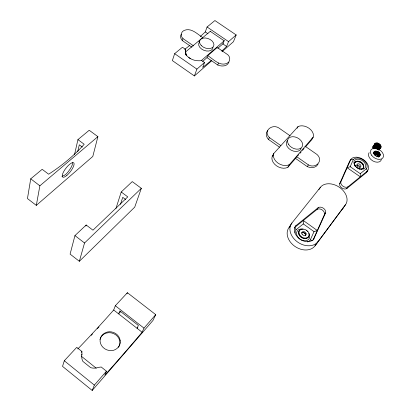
<?xml version="1.0" encoding="UTF-8"?>
<svg xmlns="http://www.w3.org/2000/svg" width="411" height="411" viewBox="0 0 411 411"><rect width="100%" height="100%" fill="white"/><g stroke="black" fill="none" stroke-linecap="round" stroke-linejoin="round"><path stroke-width="0.62" d="M295.011 233.011A8.754 6.586 33.3 0 1 295.288 231.244L296.084 229.759L303.277 223.913L303.318 220.507L317.307 230.525L314.025 231.619L310.269 239.978L309.021 241.144A8.754 6.586 33.3 0 1 307.341 241.904M185.202 49.145L185.854 54.396L185.202 49.145L182.458 47.25L174.66 53.666L172.358 60.592L194.382 75.948L211.742 60.73M376.543 151.289L375.474 151.263L373.656 153.873L374.724 153.899L376.759 151.161L378.423 151.911L379.707 153.175L380.262 154.608L380.211 155.271L378.711 157.038M378.079 143.269L377.714 147.903L376.985 148.946M373.157 147.919L372.9 146.758L374.704 144.138L374.96 145.304L373.013 148.109L373.45 148.587L375.258 145.972L374.96 145.304M363.771 167.113L363.072 168.351C366.258 164.004 357.822 158.415 354.811 162.648L355.792 161.61M363.468 167.549C363.982 163.645 358.947 160.408 355.494 162.047M309.17 234.727C308.599 241.283 298.401 238.452 298.581 232.857C299.254 226.271 309.257 229.23 309.17 234.727L308.877 235.154M308.507 236.813C305.003 240.492 297.847 236.094 299.033 231.316L298.751 231.742M77.936 139.627L84.204 144.266A234.429 156.581 3.6 0 1 48.647 174.213L42.179 169.317L30.727 178.826L27.46 198.57L36.307 205.377L92.804 156.442L97.9 136.652L89.213 130.266L77.936 139.627L74.535 154.562M36.307 205.377L39.877 185.803L97.9 136.652M77.73 151.582L79.302 144.816L82.339 147.071M121.224 191.994L127.775 196.879L92.958 230.186L86.187 225.007L74.946 235.601L70.096 254.111L79.354 261.293L134.726 207.123L141.333 188.325L132.25 181.6L121.224 191.994L115.959 208.444M374.005 145.268L375.443 143.177L376.08 142.925L377.668 142.971L380.026 144.297L381.141 146.373L380.827 147.575L379.723 148.248L378.341 148.073L377.396 149.244M380.093 153.894L378.11 156.683L377.873 155.774L379.707 153.175M373.635 153.442L375.151 151.114L375.474 151.263M373.388 148.818L375.258 145.972M85.884 226.101L86.187 225.007M79.354 261.293L84.532 242.983L141.333 188.325M155.733 314.646L143.989 328.127L142.093 332.232A373.332 68.262 -53.6 0 1 104.826 375.109L106.464 371.21L101.224 367.002L98.399 367.383A11.965 11.061 17.3 0 1 90.713 367.691L82.847 361.361A11.965 11.061 17.3 0 1 81.953 354.169L81.897 351.497L76.734 347.352L64.291 360.771L62.534 366.381L92.192 390.45L152.979 320.446L155.733 314.646L127.4 292.709L115.321 305.738L113.688 309.997A368.266 91.34 -53.5 0 1 77.807 348.934M120.464 204.329L122.74 197.331L125.674 199.52M191.906 47.188L182.32 40.581L182.982 38.603C180.383 36.332 180.712 31.709 184.138 30.44C191.228 27.383 197.321 34.098 202.695 37.55M81.568 352.448L81.897 351.497M81.625 355.114L81.953 354.169M200.306 36.476A250.165 77.895 -61.1 0 0 205.289 31.914L207.072 26.998L214.912 20.55L236.181 34.956L233.443 41.711L222.351 51.432M194.382 75.948L196.905 69.125L204.524 62.498L201.75 60.581C196.145 61.362 190.776 59.955 186.728 55.685L185.438 52.526M204.524 62.498L202.68 67.378A252.056 69.726 -60.2 0 0 211.29 60.443M202.685 61.367L207.021 57.612L207.755 55.665L217.214 47.491L227.874 54.791C230.473 57.042 230.556 61.737 227.139 63.248C219.731 66.68 213.417 59.102 207.755 55.665M126.968 293.803L127.4 292.709M228.937 62.076C227.453 66.582 221.437 66.705 217.768 65.02L218.534 63.089M221.714 51.134A252.056 69.726 -60.2 0 0 226.605 46.453L228.537 41.609L236.181 34.956M92.192 390.45L94.36 385.112L106.464 371.21M350.187 166.696L353.275 159.668L354.344 158.733A7.994 5.451 32 0 1 363.134 159.915A7.994 5.451 32 0 1 367.028 167.472L366.412 168.731L360.277 173.683L360.283 176.822L347.141 167.714L350.187 166.696L360.277 173.683M339.692 183.614L349.699 161.071L350.866 159.324A10.183 6.951 32 0 1 363.452 159.617A10.183 6.951 32 0 1 367.609 170.878L366.391 172.605L346.761 188.557A4.464 3.134 32.4 0 1 341.798 187.94A4.464 3.134 32.4 0 1 339.692 183.614L340.863 181.883L350.866 159.324L353.275 159.668M313.1 239.967L324.407 214.593L325.584 212.872A4.68 3.411 32.8 0 0 323.447 208.264A4.68 3.411 32.8 0 0 318.227 207.647L295.828 225.737L294.708 227.463L296.084 229.759M313.439 239.68L325.584 212.872M378.896 156.868L379.939 155.337M378.855 143.619L376.209 148.597M181.287 34.175C179.869 36.209 180.706 38.927 182.32 40.581M372.9 146.758L375.443 143.177M374.971 143.588L374.704 144.138M355.104 162.211L354.405 163.45L354.698 163.013C354.272 164.95 355.638 166.732 357.128 167.801M308.219 237.234L308.718 236.274M279.506 147.169L268.481 139.447L269.436 137.613C262.793 131.135 271.866 123.768 278.581 127.775L290.027 135.733M296.629 157.156L287.885 167.256A9.931 7.121 28.3 0 1 276.49 165.808A9.931 7.121 28.3 0 1 272.267 156.252L273.736 153.529L298.016 126.634A9.638 6.638 28.4 0 1 308.892 128.17A9.638 6.638 28.4 0 1 313.208 137.135L311.625 139.838L305.378 147.051M297.107 128.273L298.016 126.634M287.885 167.256L289.431 164.564L313.208 137.135M295.252 158.204L307.33 166.661L308.404 164.883C315.561 169.075 323.904 160.829 317.087 154.546L305.116 146.229M318.068 164.066C316.208 168.042 310.88 168.305 307.33 166.661M289.18 227.288L291.928 222.978L320.488 187.195A15.294 10.922 32.5 0 1 339.599 187.426A15.294 10.922 32.5 0 1 345.481 204.781L314.965 245.886A15.906 11.991 33.3 0 1 294.646 246.21A15.906 11.991 33.3 0 1 289.18 227.288L290.366 225.803M318.915 189.625L320.488 187.195M299.542 230.355L299.259 230.787L300.359 229.621M298.581 232.857L298.864 232.431M301.135 229.585L301.417 229.153M298.761 234.054L299.044 233.628M299.28 235.246L299.568 234.82M294.708 227.463L317.071 209.384L318.227 207.647M300.107 236.361L300.395 235.935M301.186 237.311L301.469 236.885M306.262 230.73L306.549 230.304M302.434 238.036L302.722 237.615M307.336 231.67L307.623 231.244M303.775 238.488L304.063 238.061M356.414 161.677L356.712 161.24M354.523 165.412L354.821 164.975M305.111 238.632L305.399 238.205M357.503 161.569L357.801 161.133M355.042 166.44L355.34 166.003M306.354 238.457L306.642 238.036M358.69 161.723L358.983 161.287M307.413 237.984L307.7 237.558M359.887 162.14L360.185 161.703M361.028 162.782L361.326 162.345M373.173 146.696L375.079 143.86M357.976 168.885L358.274 168.448C359.887 169.157 362.106 169.389 363.375 167.919M372.844 147.405L374.883 144.405M373.06 147.277L374.873 144.533L380.92 146.629M362.019 163.609L362.322 163.172M373.09 147.647L374.894 145.026M373.013 148.109L374.924 145.165L380.863 145.992M373.301 148.309L375.109 145.689M373.378 148.448L375.181 145.833L380.601 145.33M359.188 169.301L359.486 168.864M362.805 164.564L363.108 164.128M374.067 148.438L375.515 146.347L375.192 146.203M374.18 148.571L375.623 146.48L380.16 144.687M346.761 188.557L347.953 186.83L367.609 170.878L366.412 168.731M374.287 148.7L375.736 146.609L375.515 146.347M374.673 148.443L375.736 146.609M374.996 148.52L376.08 146.953L376.466 147.457L375.741 148.499M363.334 165.587L363.632 165.15M375.135 148.633L376.219 147.066L379.564 144.102M375.274 148.746L376.363 147.179M361.475 169.342L361.772 168.911M376.05 148.51L376.774 147.462L378.125 148.201M363.56 166.604L363.858 166.167M373.784 152.419L374.508 151.371L375.089 151.351M376.368 148.684L377.093 147.641M373.255 153.37L374.508 151.371M373.214 153.673L374.529 151.638M373.383 153.539L374.837 151.454M376.548 148.952L377.272 147.909M373.697 153.205L375.151 151.114M376.82 148.89L377.545 147.847M377.149 149.003L377.879 147.96M373.959 153.842L375.921 151.043M377.611 149.116L378.341 148.073M374.395 153.853L376.214 151.243M377.776 149.136L378.5 148.094L377.293 143.079M377.94 149.162L378.665 148.119M374.724 153.899L376.759 151.161M378.233 149.363L379.101 148.13M378.521 149.157L379.25 148.114L376.548 143.054M374.935 153.765L375.181 154.012L377.005 151.402M378.67 149.147L379.399 148.104M375.181 154.012L375.515 154.125L377.339 151.52M378.69 149.578L379.785 148.011M378.572 150L380.031 147.914M375.515 154.125L377.611 151.454M379.815 148.32L379.086 149.363L379.266 149.63L381.095 147.025M378.968 149.732L380.72 147.302M379.261 149.558L380.36 147.991M378.423 151.911L376.594 154.515L375.973 154.331L377.796 151.726M378.999 150.179L380.827 147.575M376.286 154.51L378.115 151.9M379.137 152.496L377.308 155.101L376.979 155.019L376.702 154.793L378.531 152.188M376.979 155.019L378.814 152.419M267.633 130.688C265.259 133.205 266.241 137.192 268.481 139.447M377.873 155.774L377.329 155.363L379.163 152.764M377.55 155.63L379.384 153.026M377.812 156.01L379.646 153.411M377.961 156.293L379.795 153.693M314.965 245.886L345.481 204.781M378.177 156.966L380.016 154.366M378.577 156.822L380.047 154.742M378.793 156.689L380.262 154.608M297.461 156.19L298.715 154.747M299.963 153.308L301.212 151.865M302.46 150.421L304.13 148.494M137.808 327.495L137.089 328.312L138.379 325.43L119.796 310.906L118.625 313.865L120.824 311.461M272.267 156.252L273.115 155.312M91.17 335.371L92.47 333.963M97.243 328.795L98.979 326.915M373.573 146.136L373.964 145.874M217.84 48.241L223.343 43.474M201.354 60.535L224.442 40.607M198.893 41.516L199.854 40.715M185.613 51.884L210.535 31.133M61.933 176.314C66.356 175.348 68.956 170.873 71.18 167.303A9.016 2.589 -55 0 0 72.655 162.669M186.209 55.747L186.728 55.685M374.344 151.803L373.758 152.358L373.871 153.735L375.536 155.728L378.058 156.601L379.471 156.262L379.836 155.558M373.173 146.208L373.481 146.213M376.466 147.457L376.774 147.462M310.269 239.978L312.334 240.414M375.757 146.871L376.08 146.953M375.027 143.968L380.771 147.195M357.513 168.017L358.274 168.448M207.072 26.998L228.537 41.609M210.175 31.267L224.093 40.746L222.854 43.9L226.605 46.453M205.289 31.914L207.94 33.723M182.982 38.603L193.612 45.924M207.021 57.612L217.768 65.02M188.824 57.561L190.391 58.645M174.66 53.666L196.905 69.125M269.436 137.613L280.867 145.612M296.454 156.524L308.404 164.883M303.277 223.913L314.025 231.619M30.727 178.826L39.877 185.803M74.946 235.601L84.532 242.983M115.321 305.738L143.989 328.127M113.688 309.997L142.093 332.232M81.476 356.342L96.2 368.174M64.291 360.771L94.36 385.112M375.371 143.516L380.427 147.647M375.89 143.203L379.908 147.965M375.788 154.063L375.973 154.331M376.594 154.515L376.702 154.793M185.834 54.047L186.085 55.182M185.289 49.767L185.7 51.637M185.479 51.185L185.9 53.096M377.308 155.101L377.329 155.363M213.001 47.563A7.475 4.937 21.1 0 1 203.758 50.25A7.475 4.937 21.1 0 1 199.551 41.958M189.635 45.513A250.165 77.895 -61.1 0 1 184.78 49.274M99.991 339.455A10.198 9.273 20.5 0 1 113.534 333.552A10.198 9.273 20.5 0 1 118.548 347.31M289.431 164.564A9.972 7.126 28.3 0 1 277.99 163.1A9.972 7.126 28.3 0 1 273.736 153.529M311.857 138.882A9.597 6.633 28.4 0 1 311.625 139.838M301.104 148.484A8.014 5.62 28.3 0 1 290.916 150.051A8.014 5.62 28.3 0 1 287.294 140.644M343.319 207.576A15.186 10.907 32.6 0 1 342.45 209.06M317.934 241.683A16.029 12.022 33.2 0 1 297.482 241.976A16.029 12.022 33.2 0 1 291.928 222.978M314.03 238.832A11.22 8.415 33.2 0 1 299.737 239.012A11.22 8.415 33.2 0 1 295.828 225.737M303.333 232.518A5.569 4.197 33.3 0 1 305.661 234.193M317.071 209.384A4.665 3.406 32.8 0 1 322.275 209.99A4.665 3.406 32.8 0 1 324.407 214.593M308.856 233.268A7.11 5.348 33.3 0 1 305.481 240.795A7.11 5.348 33.3 0 1 296.634 234.434A7.11 5.348 33.3 0 1 303.113 229.143M301.51 233.037A2.394 1.803 33.3 0 1 304.551 233.011A2.394 1.803 33.3 0 1 305.394 235.832M367.187 170.966A10.157 6.946 32.1 0 1 366.391 172.605M347.953 186.83A4.475 3.139 32.4 0 1 342.98 186.214A4.475 3.139 32.4 0 1 340.863 181.883M356.553 165.299A2.178 1.49 32.1 0 1 358.952 165.618A2.178 1.49 32.1 0 1 360.005 167.688M381.434 159.535A7.131 4.778 32.2 0 1 372.911 160.973A7.131 4.778 32.2 0 1 369.135 152.615M374.734 155.312A1.428 0.956 32.2 0 1 376.399 156.447M120.228 340.611C120.957 345.774 116.508 350.516 111.391 350.619A10.213 9.14 22 0 1 100.13 341.664C99.298 335.433 105.879 330.639 111.689 331.954A10.208 9.489 17.3 0 1 119.58 338.186L120.228 340.611M201.303 45.57A7.501 4.937 21.1 0 0 213.571 46.345A7.501 4.937 21.1 0 0 205.315 37.976A7.501 4.937 21.1 0 0 201.303 45.57M66.885 175.399A9.032 2.826 -52.4 0 0 73.821 162.926A9.032 2.826 -52.4 0 0 63.772 171.454A9.032 2.826 -52.4 0 0 66.885 175.399M288.558 144.395A8.045 5.626 28.3 0 0 301.669 147.482A8.045 5.626 28.3 0 0 295.036 136.955A8.045 5.626 28.3 0 0 288.558 144.395M302.095 234.126A2.399 1.803 33.3 0 0 305.969 234.984A2.399 1.803 33.3 0 0 303.996 231.645A2.399 1.803 33.3 0 0 302.095 234.126M354.832 165.443A6.494 4.429 32 0 0 365.179 167.878A6.494 4.429 32 0 0 359.471 159.319A6.494 4.429 32 0 0 354.832 165.443M357.251 165.91A2.178 1.49 32 0 0 360.73 166.738A2.178 1.49 32 0 0 358.824 163.855A2.178 1.49 32 0 0 357.251 165.91M371.544 155.158A7.167 4.778 32.2 0 0 382.903 157.86A7.167 4.778 32.2 0 0 376.491 148.505A7.167 4.778 32.2 0 0 371.544 155.158"/></g></svg>
